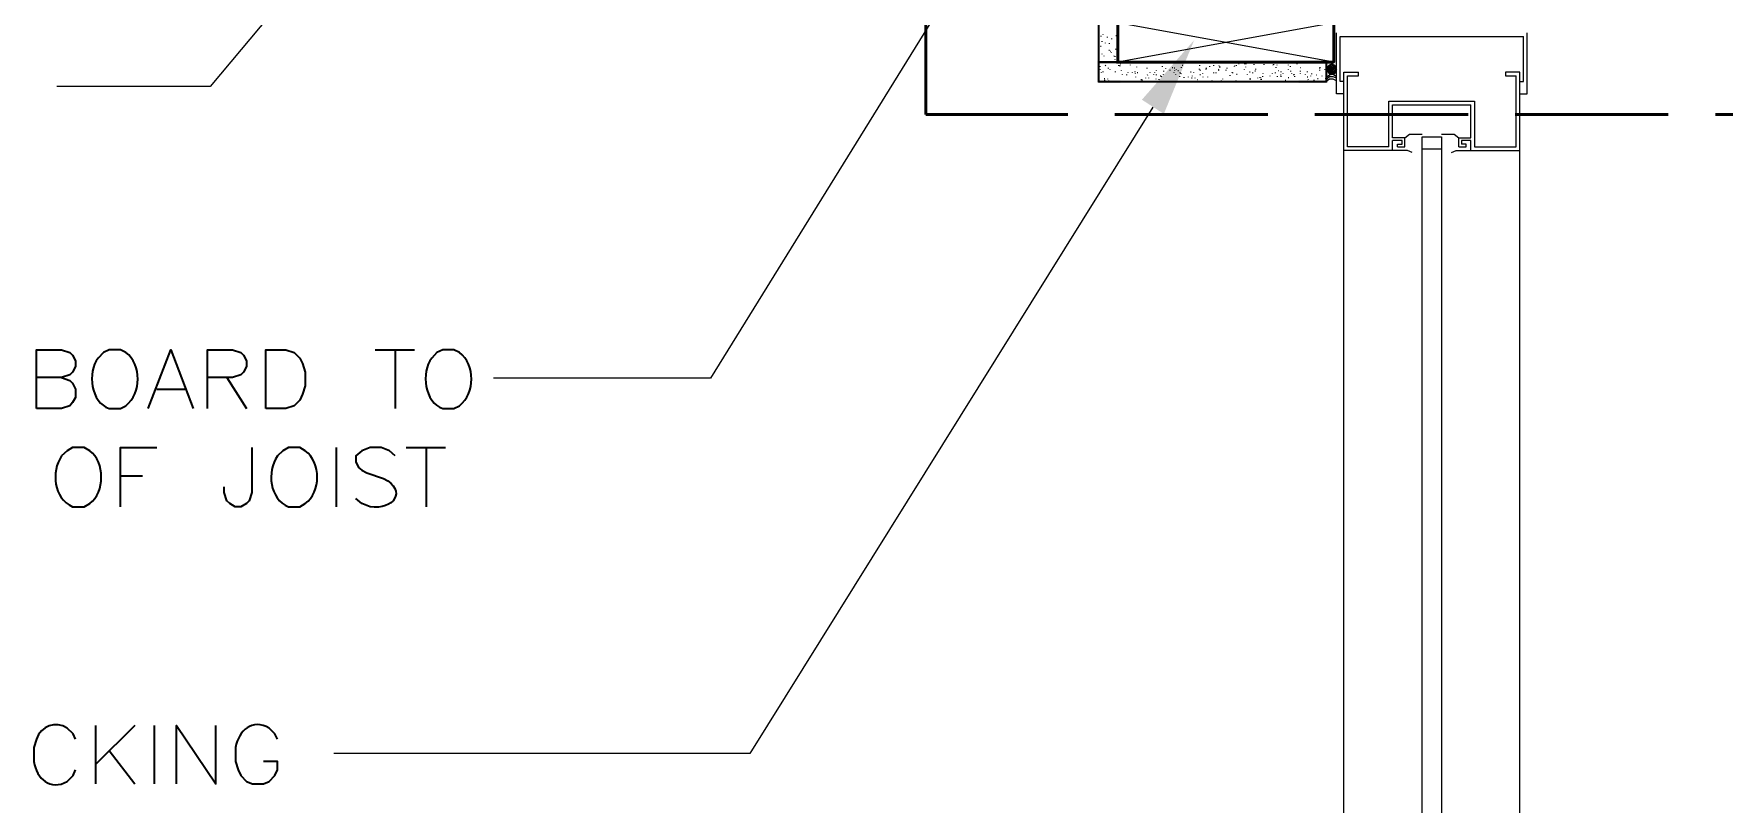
# Model space of a CAD drawing. Header units: inches. Extents: x 5 to 516, y -193 to 129.
# Drawn here: x 89.351 to 92.943, y -182.222 to -180.586 of the extents above; entities that cross this region are included whole.
import ezdxf

# ---------------------------------------------------------------- set-up
doc = ezdxf.new("R2010")
doc.units = ezdxf.units.IN
doc.header["$MEASUREMENT"] = 0
doc.linetypes.add('PDF_IMPORT', pattern=[1, 0.8, -0.2])
doc.layers.add('PDF8_Geometry', color=7, linetype='Continuous')
doc.layers.add('PDF8_Solid Fills', color=7, linetype='Continuous')

msp = doc.modelspace()

# ---------------------------------------------------------------- hatches: boundary and pattern name
at = {"layer": 'PDF8_Solid Fills', "transparency": 33554559}
for points in [[(91.615516, -180.6424486), (91.6110715, -180.6424486), (91.6110717, -180.6902264), (91.6599606, -180.6902267), (91.6599604, -180.6846714), (91.615516, -180.6846709)], [(91.974405, -180.6424486), (91.974405, -180.6480042), (92.0955161, -180.6480051), (92.0955168, -180.6846718), (92.0388502, -180.6846714), (92.03885, -180.6902267), (92.0999611, -180.6902264), (92.0999605, -180.6424486)]]:
    msp.add_hatch(color=256, dxfattribs=at).paths.add_polyline_path(points)

# ---------------------------------------------------------------- linework, layer by layer
at = {"layer": 'PDF8_Geometry', "linetype": 'PDF_IMPORT', "lineweight": 50, "ltscale": 0.406667}
msp.add_lwpolyline([(96.2266275, -179.1535603), (96.2266275, -180.7568939), (91.2466278, -180.7568941), (91.2466262, -176.9435601), (93.8966279, -176.9435596), (93.8966283, -179.15356), (96.2266286, -179.1535603)], dxfattribs=at)
at = {"layer": 'PDF8_Geometry', "lineweight": 35}
for points in [[(91.6544044, -180.645783), (91.6544044, -177.2702272), (91.6132933, -177.2702272)], [(91.6132938, -177.2702266), (91.6132938, -180.6457824)], [(91.6132938, -180.645783), (91.654405, -180.645783)], [(89.3566273, -181.381338), (89.3566273, -181.2568936), (89.4099606, -181.2568936), (89.4277384, -181.2624491), (89.4332939, -181.2680047), (89.4399606, -181.2802269), (89.4399606, -181.2924491), (89.4332939, -181.3046714), (89.4277384, -181.3102269), (89.4099606, -181.3157825), (89.3566273, -181.3157825)], [(89.5466266, -181.2624497), (89.5355155, -181.2568941), (89.5110711, -181.2568941), (89.4988489, -181.2624497), (89.4877378, -181.2746719)], [(89.5944044, -181.381338), (89.6421822, -181.2568936), (89.68996, -181.381338)], [(89.7199605, -181.381338), (89.7199605, -181.2568936), (89.7732939, -181.2568936), (89.7910717, -181.2624491), (89.7966272, -181.2680047), (89.8032939, -181.2802269), (89.8032939, -181.2924491), (89.7966272, -181.3046714), (89.7910717, -181.3102269), (89.7732939, -181.3157825), (89.7199605, -181.3157825)], [(90.0766274, -181.2568941), (90.1599608, -181.2568941)], [(90.1188502, -181.2568941), (90.1188502, -181.3813386)], [(90.2555161, -181.2624497), (90.2432939, -181.2568941), (90.2199606, -181.2568941), (90.2077384, -181.2624497), (90.1966272, -181.2746719)], [(89.4099607, -181.3157829), (89.4277385, -181.3224495), (89.433294, -181.3280051), (89.4399607, -181.3402273), (89.4399607, -181.3580051), (89.433294, -181.3691162), (89.4277385, -181.3757829), (89.4099607, -181.3813384), (89.3566274, -181.3813384)], [(89.6121815, -181.3402275), (89.6721815, -181.3402275)], [(89.7610711, -181.3157829), (89.8032933, -181.3813384)], [(89.5110711, -181.3813386), (89.5355155, -181.3813386), (89.5466266, -181.375783)], [(90.2199606, -181.3813386), (90.2432939, -181.3813386), (90.2555161, -181.375783)], [(89.4699609, -181.471338), (89.4577387, -181.4646714), (89.4332942, -181.4646714), (89.4221831, -181.471338), (89.4099609, -181.4824492)], [(89.5355168, -181.5902275), (89.5355168, -181.4646719), (89.6121835, -181.4646719)], [(89.8144045, -181.4646714), (89.8144045, -181.5602269), (89.808849, -181.5780047), (89.8032934, -181.5835603), (89.7910712, -181.5902269), (89.778849, -181.5902269), (89.7677379, -181.5835603), (89.7610712, -181.5780047), (89.7555156, -181.5602269), (89.7555156, -181.5480047)], [(89.9277392, -181.471338), (89.9166281, -181.4646714), (89.8921837, -181.4646714), (89.8799615, -181.471338), (89.8688503, -181.4824492)], [(89.9932941, -181.4646714), (89.9932941, -181.5902269)], [(90.1188502, -181.4824496), (90.106628, -181.4713384), (90.0888502, -181.4646718), (90.0655168, -181.4646718), (90.0477391, -181.4713384), (90.0355168, -181.4824496), (90.0355168, -181.4946718), (90.0410724, -181.506894), (90.0477391, -181.5124496), (90.0588502, -181.5180051), (90.0944057, -181.5302273)], [(90.1421837, -181.4646714), (90.225517, -181.4646714)], [(90.1844042, -181.4646714), (90.1844042, -181.5902269)], [(89.5355168, -181.5246712), (89.5821835, -181.5246712)], [(89.4332942, -181.5902269), (89.4577387, -181.5902269), (89.4699609, -181.5835603)], [(89.8921837, -181.5902269), (89.9166281, -181.5902269), (89.9277392, -181.5835603)], [(90.0655168, -181.5902273), (90.0477391, -181.5835607), (90.0355168, -181.5724496)], [(89.4399606, -182.08356), (89.434405, -182.0724489), (89.4221828, -182.0602267)], [(89.4821834, -182.0546711), (89.4821834, -182.1791156)], [(89.5655167, -182.0546711), (89.4821834, -182.1380045)], [(89.6066273, -182.0546711), (89.6066273, -182.1791156)], [(89.6544043, -182.1791162), (89.6544043, -182.0546717), (89.7377376, -182.1791162), (89.7377376, -182.0546717)], [(89.8688502, -182.08356), (89.8632946, -182.0724489), (89.8510724, -182.0602267)], [(89.3566273, -182.08356), (89.3510717, -182.1013378), (89.3510717, -182.1313378)], [(89.5110711, -182.1080046), (89.5655155, -182.1791157)], [(89.7799613, -182.1013378), (89.7799613, -182.1313378), (89.7855168, -182.1491156), (89.7910724, -182.1613378), (89.8032946, -182.17356), (89.8155168, -182.1791156), (89.8388502, -182.1791156), (89.8510724, -182.17356), (89.8632946, -182.1613378), (89.8688502, -182.1491156), (89.8688502, -182.1313378), (89.8388502, -182.1313378)], [(89.4221828, -182.17356), (89.434405, -182.1613378), (89.4399606, -182.1491156)]]:
    msp.add_lwpolyline(points, dxfattribs=at)
at = {"layer": 'PDF8_Geometry', "lineweight": 15}
for points in [[(91.524404, -180.1291158), (90.7888484, -181.3168937), (90.3277372, -181.3168937)], [(90.0044047, -180.3646708), (89.7255158, -180.6980042), (89.3999603, -180.6980042)], [(91.6232946, -180.5880053), (91.6232946, -180.5868942)], [(92.1132939, -180.645783), (91.6544049, -180.5624496)], [(92.1132939, -180.5624496), (91.6544049, -180.645783)], [(92.1188503, -180.7135602), (92.1188503, -180.5835602)], [(92.5244041, -180.7135602), (92.5244041, -180.5835602)], [(91.614406, -180.6113377), (91.6132949, -180.6113377)], [(91.6188503, -180.6124487), (91.6177392, -180.6124487)], [(91.6188503, -180.5913385), (91.6188503, -180.5902274)], [(91.6210724, -180.6024491), (91.6210724, -180.601338)], [(91.6277388, -180.6046713), (91.6277388, -180.6057824)], [(91.6321831, -180.5935606), (91.6321831, -180.5924495)], [(91.6355152, -180.6202273), (91.6366263, -180.6202273)], [(91.6366274, -180.6213384), (91.6355162, -180.6213384)], [(91.6366274, -180.6068934), (91.6366274, -180.6057823)], [(91.6377396, -180.6224494), (91.6388507, -180.6224494)], [(91.6410716, -180.5957827), (91.6410716, -180.5968938)], [(91.6410716, -180.6257826), (91.6410716, -180.6246715)], [(91.6499601, -180.6191162), (91.6499601, -180.6180051)], [(91.6510723, -180.5902274), (91.6499612, -180.5902274)], [(92.1266267, -180.5913385), (92.5166267, -180.5913385)], [(92.1344053, -180.6868935), (92.1266275, -180.6868935), (92.1266275, -180.591338)], [(92.5088492, -180.6868935), (92.516627, -180.6868935), (92.516627, -180.591338)], [(91.6132938, -180.6435608), (91.6132938, -180.6446719)], [(91.614406, -180.6568936), (91.6132949, -180.6568936)], [(91.6166282, -180.6557826), (91.6166282, -180.6546714)], [(91.6210724, -180.6291158), (91.6210724, -180.6280047)], [(91.6255167, -180.6335601), (91.6255167, -180.632449)], [(91.6288488, -180.6524494), (91.6277377, -180.6535605)], [(91.629961, -180.645783), (91.629961, -180.6446718)], [(91.6321831, -180.645783), (91.6321831, -180.6446718)], [(91.6344052, -180.6591158), (91.6344052, -180.6580046)], [(91.6466281, -180.6335601), (91.6466281, -180.632449)], [(91.6488502, -180.6346712), (91.6488502, -180.6335601)], [(91.6488502, -180.6413387), (91.6488502, -180.6402276)], [(91.6532945, -180.6491162), (91.6532945, -180.648005)], [(91.6555166, -180.6491162), (91.6555166, -180.648005)], [(91.6566265, -180.6491162), (91.6566265, -180.648005)], [(91.6566265, -180.6535604), (91.6566265, -180.6524493)], [(91.6599598, -180.6546715), (91.6588487, -180.6535604), (91.6577376, -180.6546715)], [(91.6577387, -180.6480051), (91.6577387, -180.6491162)], [(91.6610731, -180.6502272), (91.659962, -180.6502272)], [(91.6721837, -180.645783), (91.6721837, -180.6446718)], [(91.6777379, -180.6480051), (91.6777379, -180.646894)], [(91.6810723, -180.6524494), (91.6810723, -180.6513382)], [(91.694405, -180.6568936), (91.694405, -180.6557825)], [(91.7144042, -180.645783), (91.7144042, -180.6446718)], [(91.7166286, -180.6591158), (91.7166286, -180.6580046)], [(91.7221828, -180.646894), (91.7210717, -180.646894)], [(91.7266271, -180.6480051), (91.7266271, -180.6491162)], [(91.7488507, -180.6546715), (91.7488507, -180.6557826)], [(91.756627, -180.645783), (91.756627, -180.6446718)], [(91.756627, -180.6602268), (91.756627, -180.6591157)], [(91.7677377, -180.646894), (91.7688488, -180.646894)], [(91.771072, -180.6580047), (91.7699609, -180.6580047)], [(91.7744041, -180.6580047), (91.7755152, -180.6580047)], [(91.7899612, -180.6580047), (91.7899612, -180.6568936)], [(91.7910712, -180.6524494), (91.7921823, -180.6524494)], [(91.7988498, -180.645783), (91.7988498, -180.6446718)], [(91.8277397, -180.6524494), (91.8277397, -180.6535605)], [(91.8277397, -180.6613379), (91.8277397, -180.6602268)], [(91.8410725, -180.645783), (91.8399614, -180.645783)], [(91.8421825, -180.6580047), (91.8421825, -180.6591158)], [(91.8421825, -180.6613379), (91.8421825, -180.6602268)], [(91.8499611, -180.6557826), (91.8499611, -180.6546714)], [(91.8577374, -180.6524494), (91.8577374, -180.6535605)], [(91.865516, -180.645783), (91.865516, -180.6446718)], [(91.8699603, -180.6535604), (91.8688491, -180.6535604)], [(91.8699603, -180.6557826), (91.8710714, -180.6557826)], [(91.8721824, -180.6568936), (91.8721824, -180.6557825)], [(91.8832953, -180.645783), (91.8821842, -180.645783)], [(91.8832953, -180.6480051), (91.8832953, -180.646894)], [(91.8866274, -180.6591158), (91.8866274, -180.6580046)], [(91.8988502, -180.645783), (91.8988502, -180.6446718)], [(91.9010724, -180.6535604), (91.9021835, -180.6546715)], [(91.9032945, -180.6546715), (91.9032945, -180.6535604)], [(91.9066266, -180.6535604), (91.9066266, -180.6524493)], [(91.9110731, -180.646894), (91.9110731, -180.6457829)], [(91.9110731, -180.6491162), (91.9121842, -180.6491162)], [(91.9255158, -180.645783), (91.9244047, -180.645783)], [(91.9244059, -180.6502272), (91.9244059, -180.6491161)], [(91.9255158, -180.6480051), (91.9255158, -180.646894)], [(91.926628, -180.6491162), (91.926628, -180.6502273)], [(91.926628, -180.6568936), (91.926628, -180.6557825)], [(91.9432951, -180.6502272), (91.9432951, -180.6513383)], [(91.9477394, -180.6613379), (91.9477394, -180.6602268)], [(91.9610722, -180.6491162), (91.9610722, -180.648005)], [(91.9655165, -180.6513383), (91.9655165, -180.6502272)], [(91.9666286, -180.645783), (91.9666286, -180.6446718)], [(91.9844057, -180.6524494), (91.9844057, -180.6513382)], [(91.9855156, -180.6513383), (91.9855156, -180.6502272)], [(91.9899599, -180.6568936), (91.9899599, -180.6580047)], [(91.992182, -180.6513383), (91.992182, -180.6524494)], [(92.0088492, -180.645783), (92.0088492, -180.6446718)], [(92.0166277, -180.6513383), (92.0166277, -180.6524494)], [(92.021072, -180.6557826), (92.021072, -180.6546714)], [(92.035517, -180.6502272), (92.035517, -180.6491161)], [(92.0366269, -180.645783), (92.037738, -180.6468941)], [(92.0432933, -180.6580047), (92.0421822, -180.6580047)], [(92.0444055, -180.646894), (92.0444055, -180.6457829)], [(92.0510719, -180.645783), (92.0510719, -180.6446718)], [(92.0566261, -180.6480051), (92.0566261, -180.646894)], [(92.082184, -180.646894), (92.082184, -180.6457829)], [(92.083294, -180.6591158), (92.083294, -180.6580046)], [(92.0844039, -180.6580047), (92.0844039, -180.6568936)], [(92.0932947, -180.645783), (92.0932947, -180.6446718)], [(92.0966268, -180.6491162), (92.0966268, -180.6502273)], [(92.1077374, -180.6502272), (92.0988485, -180.6602272)], [(92.0988489, -180.6591158), (92.1110711, -180.671338)], [(92.1110717, -180.6513383), (92.0988495, -180.6635605)], [(92.0999611, -180.6568936), (92.1132944, -180.670227)], [(92.1144061, -180.6524494), (92.0999616, -180.6657827)], [(92.101071, -180.6546715), (92.1155155, -180.6691159)], [(92.1166282, -180.6535604), (92.1010727, -180.6680049)], [(92.1032932, -180.6524494), (92.1177376, -180.6668938)], [(92.1177381, -180.6557826), (92.1032937, -180.670227)], [(92.1055175, -180.6513383), (92.1188509, -180.6646716)], [(92.1188503, -180.6580047), (92.1066281, -180.671338)], [(92.1088496, -180.6502272), (92.1188496, -180.6613383)], [(92.1132939, -180.6513383), (92.1188494, -180.6568938)], [(91.6177381, -180.6624489), (91.6177381, -180.6613378)], [(91.6199602, -180.6680043), (91.6199602, -180.6668932)], [(91.6232946, -180.6668932), (91.6232946, -180.6657821)], [(91.6266266, -180.6813382), (91.6255155, -180.6813382)], [(91.6266266, -180.6846714), (91.6266266, -180.6835603)], [(91.6332953, -180.6824493), (91.6332953, -180.6813382)], [(91.6355152, -180.6857825), (91.6355152, -180.6846714)], [(91.6377396, -180.6624489), (91.6377396, -180.6613378)], [(91.6488502, -180.6657821), (91.6488502, -180.6668933)], [(91.662183, -180.6646711), (91.662183, -180.66356)], [(91.6644051, -180.6724485), (91.6644051, -180.6713374)], [(91.6732937, -180.6735607), (91.6732937, -180.6724496)], [(91.676628, -180.6680043), (91.676628, -180.6668932)], [(91.6844043, -180.6857825), (91.6844043, -180.6868936)], [(91.6855165, -180.6680043), (91.6855165, -180.6668932)], [(91.6910707, -180.6668932), (91.6910707, -180.6657821)], [(91.6910707, -180.6868935), (91.6910707, -180.6857824)], [(91.6921829, -180.6702264), (91.6921829, -180.6691153)], [(91.6921829, -180.6768939), (91.6921829, -180.678005)], [(91.695515, -180.6680043), (91.6966261, -180.6680043)], [(91.7044058, -180.6835603), (91.7032947, -180.6835603)], [(91.7055157, -180.6835603), (91.7066268, -180.6835603)], [(91.7132943, -180.6791161), (91.7132943, -180.6802272)], [(91.7166286, -180.6724485), (91.7177397, -180.6735597)], [(91.7199607, -180.6802271), (91.7199607, -180.679116)], [(91.7232928, -180.6680043), (91.7232928, -180.6668932)], [(91.7310714, -180.6724485), (91.7310714, -180.6713374)], [(91.7321836, -180.6668932), (91.7321836, -180.6680043)], [(91.7355156, -180.66356), (91.7355156, -180.6646711)], [(91.7355156, -180.6824493), (91.7355156, -180.6813382)], [(91.7366278, -180.6735607), (91.7366278, -180.6724496)], [(91.742182, -180.6835603), (91.742182, -180.6824492)], [(91.7455163, -180.6757829), (91.7444052, -180.6757829)], [(91.7466263, -180.6757829), (91.7477374, -180.676894)], [(91.7510705, -180.6724485), (91.7510705, -180.6713374)], [(91.7521827, -180.6657821), (91.7521827, -180.664671)], [(91.7655155, -180.66356), (91.7655155, -180.6624489)], [(91.7744041, -180.6680043), (91.7744041, -180.6668932)], [(91.7755163, -180.6646711), (91.7755163, -180.66356)], [(91.7766285, -180.6713386), (91.7766285, -180.6724497)], [(91.7788483, -180.6624489), (91.7788483, -180.6613378)], [(91.7821827, -180.66356), (91.7832938, -180.66356)], [(91.785517, -180.6757829), (91.785517, -180.676894)], [(91.7866269, -180.6691165), (91.7866269, -180.6680054)], [(91.7877391, -180.6691165), (91.7888502, -180.6702276)], [(91.7955154, -180.6791161), (91.7955154, -180.678005)], [(91.8044062, -180.678005), (91.8044062, -180.6768939)], [(91.8099604, -180.6668932), (91.8088493, -180.6668932)], [(91.8110726, -180.6791161), (91.8121837, -180.6791161)], [(91.8132948, -180.6757829), (91.8132948, -180.6746718)], [(91.8155169, -180.6680043), (91.8155169, -180.6668932)], [(91.817739, -180.6791161), (91.817739, -180.6802272)], [(91.8244054, -180.6835603), (91.8232943, -180.6835603)], [(91.8288497, -180.6624489), (91.8299608, -180.6635601)], [(91.8288497, -180.6724485), (91.8299608, -180.6724485)], [(91.8344039, -180.6691165), (91.8344039, -180.6702276)], [(91.8355161, -180.678005), (91.8355161, -180.6768939)], [(91.8455168, -180.678005), (91.8455168, -180.6768939)], [(91.8544053, -180.6846714), (91.8544053, -180.6857825)], [(91.8577374, -180.6680043), (91.8577374, -180.6691154)], [(91.8588496, -180.6868935), (91.8588496, -180.6857824)], [(91.8632939, -180.6691165), (91.8632939, -180.6680054)], [(91.8688503, -180.6613379), (91.8677392, -180.662449)], [(91.8688503, -180.6646711), (91.8688503, -180.66356)], [(91.8688503, -180.6868935), (91.8688503, -180.6857824)], [(91.8744045, -180.6857825), (91.8744045, -180.6846714)], [(91.8777388, -180.6824493), (91.8777388, -180.6813382)], [(91.8844052, -180.66356), (91.8844052, -180.6624489)], [(91.8932938, -180.6746718), (91.8932938, -180.6735607)], [(91.8966281, -180.6668932), (91.8966281, -180.6680043)], [(91.8988502, -180.6691165), (91.8988502, -180.6680054)], [(91.9055166, -180.6857825), (91.9055166, -180.6846714)], [(91.9066266, -180.6713386), (91.9077377, -180.6713386)], [(91.9232937, -180.6624489), (91.9232937, -180.6613378)], [(91.9288501, -180.6713386), (91.9288501, -180.6724497)], [(91.9332944, -180.6813382), (91.9344055, -180.6813382)], [(91.9355165, -180.6668932), (91.9344054, -180.6668932)], [(91.9366265, -180.6824493), (91.9355154, -180.6824493)], [(91.9410707, -180.6691165), (91.9410707, -180.6680054)], [(91.945515, -180.6646711), (91.9466261, -180.6646711)], [(91.9521837, -180.6802271), (91.9521837, -180.679116)], [(91.9566279, -180.6791161), (91.9566279, -180.678005)], [(91.9588501, -180.6802271), (91.9588501, -180.679116)], [(91.9588501, -180.6835603), (91.9588501, -180.6824492)], [(91.95996, -180.6835603), (91.95996, -180.6824492)], [(91.9621821, -180.6768939), (91.9621821, -180.6757828)], [(91.9632943, -180.6702264), (91.9632943, -180.6691153)], [(91.9777393, -180.6757829), (91.9777393, -180.6746718)], [(91.9821836, -180.6691165), (91.9821836, -180.6702276)], [(91.98885, -180.6680043), (91.98885, -180.6691154)], [(91.9932942, -180.6768939), (91.9932942, -180.6757828)], [(91.9966263, -180.6646711), (91.9955152, -180.6646711)], [(92.0010706, -180.6735607), (91.9999595, -180.6735607)], [(92.0010706, -180.6668932), (92.0010706, -180.6657821)], [(92.0010706, -180.6768939), (92.0010706, -180.6757828)], [(92.0055171, -180.6702264), (92.0055171, -180.6691153)], [(92.0110713, -180.6846714), (92.0099602, -180.6846714)], [(92.0177377, -180.6791161), (92.0166266, -180.6791161)], [(92.0166277, -180.6613379), (92.0166277, -180.662449)], [(92.0221842, -180.6657821), (92.0221842, -180.664671)], [(92.0244041, -180.6702264), (92.0244041, -180.6691153)], [(92.0277384, -180.6724485), (92.0277384, -180.6735597)], [(92.0288483, -180.6713386), (92.0288483, -180.6724497)], [(92.0299605, -180.6757829), (92.0299605, -180.676894)], [(92.0421834, -180.6657821), (92.0421834, -180.664671)], [(92.0421834, -180.6702264), (92.0421834, -180.6691153)], [(92.0521819, -180.6713386), (92.0521819, -180.6724497)], [(92.0566261, -180.6657821), (92.0566261, -180.6668933)], [(92.0566261, -180.6768939), (92.0577372, -180.6768939)], [(92.0577383, -180.6824493), (92.0588494, -180.6835604)], [(92.0644047, -180.6757829), (92.0644047, -180.6746718)], [(92.0655169, -180.6702264), (92.0655169, -180.6713375)], [(92.067739, -180.6868935), (92.067739, -180.6857824)], [(92.0710711, -180.6835603), (92.0710711, -180.6846714)], [(92.0766276, -180.6735607), (92.0755165, -180.6735607)], [(92.0799596, -180.6813382), (92.0788485, -180.6813382)], [(92.083294, -180.66356), (92.083294, -180.6624489)], [(92.0888504, -180.6757829), (92.0888504, -180.6746718)], [(92.0944046, -180.6624489), (92.0944046, -180.6613378)], [(92.0955168, -180.6802271), (92.0955168, -180.6813382)], [(92.0988489, -180.6624489), (92.1066267, -180.6713378)], [(92.1188503, -180.6768939), (92.1121837, -180.6724495), (92.1044059, -180.6735606), (92.0988503, -180.6768939)], [(92.1188503, -180.6802271), (92.1121837, -180.6768938), (92.1044059, -180.6768938), (92.0988503, -180.6813382)], [(92.1188503, -180.6857825), (92.1121837, -180.6824491), (92.1044059, -180.6824491), (92.0988503, -180.6857825)], [(92.1188503, -180.6613379), (92.1099615, -180.6713379)], [(92.1166282, -180.6668932), (92.1155171, -180.6691154)], [(92.2699598, -180.8335599), (92.1344043, -180.8335599), (92.1344043, -180.6668932)], [(92.1344053, -180.6668932), (92.1655164, -180.6668932)], [(92.2299616, -180.8257829), (92.1421839, -180.8257829), (92.1421839, -180.6746718), (92.1655172, -180.6746718)], [(92.1655174, -180.6746718), (92.1655174, -180.666894)], [(92.3732936, -180.8335599), (92.5088492, -180.8335599), (92.5088492, -180.6668932), (92.4777381, -180.6668932), (92.4777381, -180.674671)], [(92.4121831, -180.7291158), (92.4121831, -180.8257824), (92.501072, -180.8257824), (92.501072, -180.6746713)], [(92.4777393, -180.6746718), (92.5010727, -180.6746718)], [(92.1344053, -180.7135602), (92.1188497, -180.7135602)], [(92.2299615, -180.8257824), (92.2299615, -180.7291158)], [(92.2299615, -180.7291163), (92.4121837, -180.7291163)], [(92.5088492, -180.7135602), (92.5244048, -180.7135602)], [(91.7288492, -180.741338), (90.8721825, -182.1146715), (89.9888491, -182.1146715)], [(92.2377378, -180.8068932), (92.2377378, -180.7368932)], [(92.2377378, -180.7368938), (92.4044045, -180.7368938)], [(92.3788489, -180.8257821), (92.3788489, -180.8068932), (92.4044045, -180.8068932), (92.4044045, -180.7368932)], [(92.2644041, -180.8068935), (92.2744041, -180.7991157), (92.3010708, -180.7991157)], [(92.3421825, -180.7991157), (92.3688492, -180.7991157)], [(92.3688504, -180.7991157), (92.3788504, -180.8068935)], [(92.1344047, -187.8746722), (92.5088492, -187.8746722), (92.5088492, -187.7080055), (92.5088492, -180.8335605)], [(92.1344053, -187.8746722), (92.1344053, -187.7080055), (92.1344053, -180.8335605)], [(92.2377378, -180.8335599), (92.2377378, -180.8124488)], [(92.2488492, -180.8257827), (92.2488492, -180.8202271), (92.2588492, -180.8202271), (92.2588492, -180.8124493), (92.2377381, -180.8124493)], [(92.2644056, -180.8257824), (92.2644056, -180.8068935), (92.237739, -180.8068935)], [(92.2488507, -180.8257824), (92.2644063, -180.8257824)], [(92.2799606, -180.8380053), (92.2699606, -180.8335608)], [(92.3010719, -180.804671), (92.3421831, -180.804671)], [(92.3010719, -180.8302267), (92.3421831, -180.8302267)], [(92.3632939, -180.8380053), (92.3732939, -180.8335608)], [(92.3788505, -180.8257824), (92.394406, -180.8257824), (92.394406, -180.8202269), (92.384406, -180.8202269)], [(92.4044045, -180.8124496), (92.3844045, -180.8124496), (92.3844045, -180.8202274)], [(92.4044045, -180.8335599), (92.4044045, -180.8124488)]]:
    msp.add_lwpolyline(points, dxfattribs=at)
at = {"layer": 'PDF8_Geometry', "lineweight": 50}
msp.add_lwpolyline([(92.1132939, -180.5624496), (92.1132939, -180.645783), (91.6544049, -180.645783), (91.6544049, -180.5624496)], close=True, dxfattribs=at)
at = {"layer": 'PDF8_Geometry', "lineweight": 35}
for points in [[(91.6132938, -180.6457824), (91.6132938, -180.6868935), (92.0977383, -180.6868935), (92.0977383, -180.6457824)], [(89.8444044, -181.381338), (89.8444044, -181.2568936), (89.8866267, -181.2568936), (89.9044045, -181.2624491), (89.9166267, -181.2746714), (89.9221822, -181.2857825), (89.9277378, -181.3046714), (89.9277378, -181.3335602), (89.9221822, -181.351338), (89.9166267, -181.3635603), (89.9044045, -181.3757825), (89.8866267, -181.381338)]]:
    msp.add_lwpolyline(points, close=True, dxfattribs=at)
at = {"layer": 'PDF8_Geometry', "lineweight": 15}
for points in [[(92.1188503, -180.6613379), (92.1177392, -180.6557823), (92.1144059, -180.652449), (92.1088503, -180.6502268), (92.1032948, -180.652449), (92.0999614, -180.6557823), (92.0988503, -180.6613379), (92.0999614, -180.6657823), (92.1032948, -180.6702268), (92.1088503, -180.6713379), (92.1144059, -180.6702268), (92.1177392, -180.6657823)], [(92.3010719, -187.7368937), (92.3010719, -180.804671), (92.3421831, -180.804671), (92.3421831, -187.7368937)]]:
    msp.add_lwpolyline(points, close=True, dxfattribs=at)
at = {"layer": 'PDF8_Geometry', "lineweight": 35}
for points in [[(89.5466266, -181.375783), (89.5802192, -181.3486349), (89.5809785, -181.2894497), (89.5466266, -181.2624497)], [(90.2555161, -181.375783), (90.2891087, -181.3486349), (90.289868, -181.2894312), (90.2555161, -181.2624497)], [(89.4877378, -181.2746719), (89.4637563, -181.3040793), (89.4728118, -181.3703941), (89.5110711, -181.3813386)], [(90.1966272, -181.2746719), (90.1726458, -181.3040793), (90.1817013, -181.3703941), (90.2199606, -181.3813386)], [(89.4099609, -181.4824492), (89.3875535, -181.5170603), (89.3927942, -181.5720603), (89.4332942, -181.5902269)], [(89.4699609, -181.5835603), (89.5027387, -181.5588936), (89.5027387, -181.4960047), (89.4699609, -181.471338)], [(89.8688503, -181.4824492), (89.8456096, -181.5149492), (89.852054, -181.5750047), (89.8921837, -181.5902269)], [(89.9277392, -181.5835603), (89.9618503, -181.5585047), (89.9618503, -181.4963936), (89.9277392, -181.471338)], [(90.0944057, -181.5302273), (90.1454057, -181.5557459), (90.1152946, -181.5985236), (90.0655168, -181.5902273)], [(89.4221828, -182.0602267), (89.3972384, -182.0442637), (89.3660717, -182.0561341), (89.3566273, -182.08356)], [(89.8510724, -182.0602267), (89.8155909, -182.0398192), (89.7859798, -182.0651155), (89.7799613, -182.1013378)], [(89.3510717, -182.1313378), (89.357368, -182.168523), (89.3855347, -182.194023), (89.4221828, -182.17356)]]:
    msp.add_open_spline(points, degree=3, dxfattribs=at)
at = {"layer": 'PDF8_Solid Fills', "lineweight": 50, "transparency": 33554559}
msp.add_solid([(91.7055157, -180.725782), (91.8166268, -180.5991153), (91.7521824, -180.755782)], dxfattribs=at)

doc.saveas('drawing.dxf')
